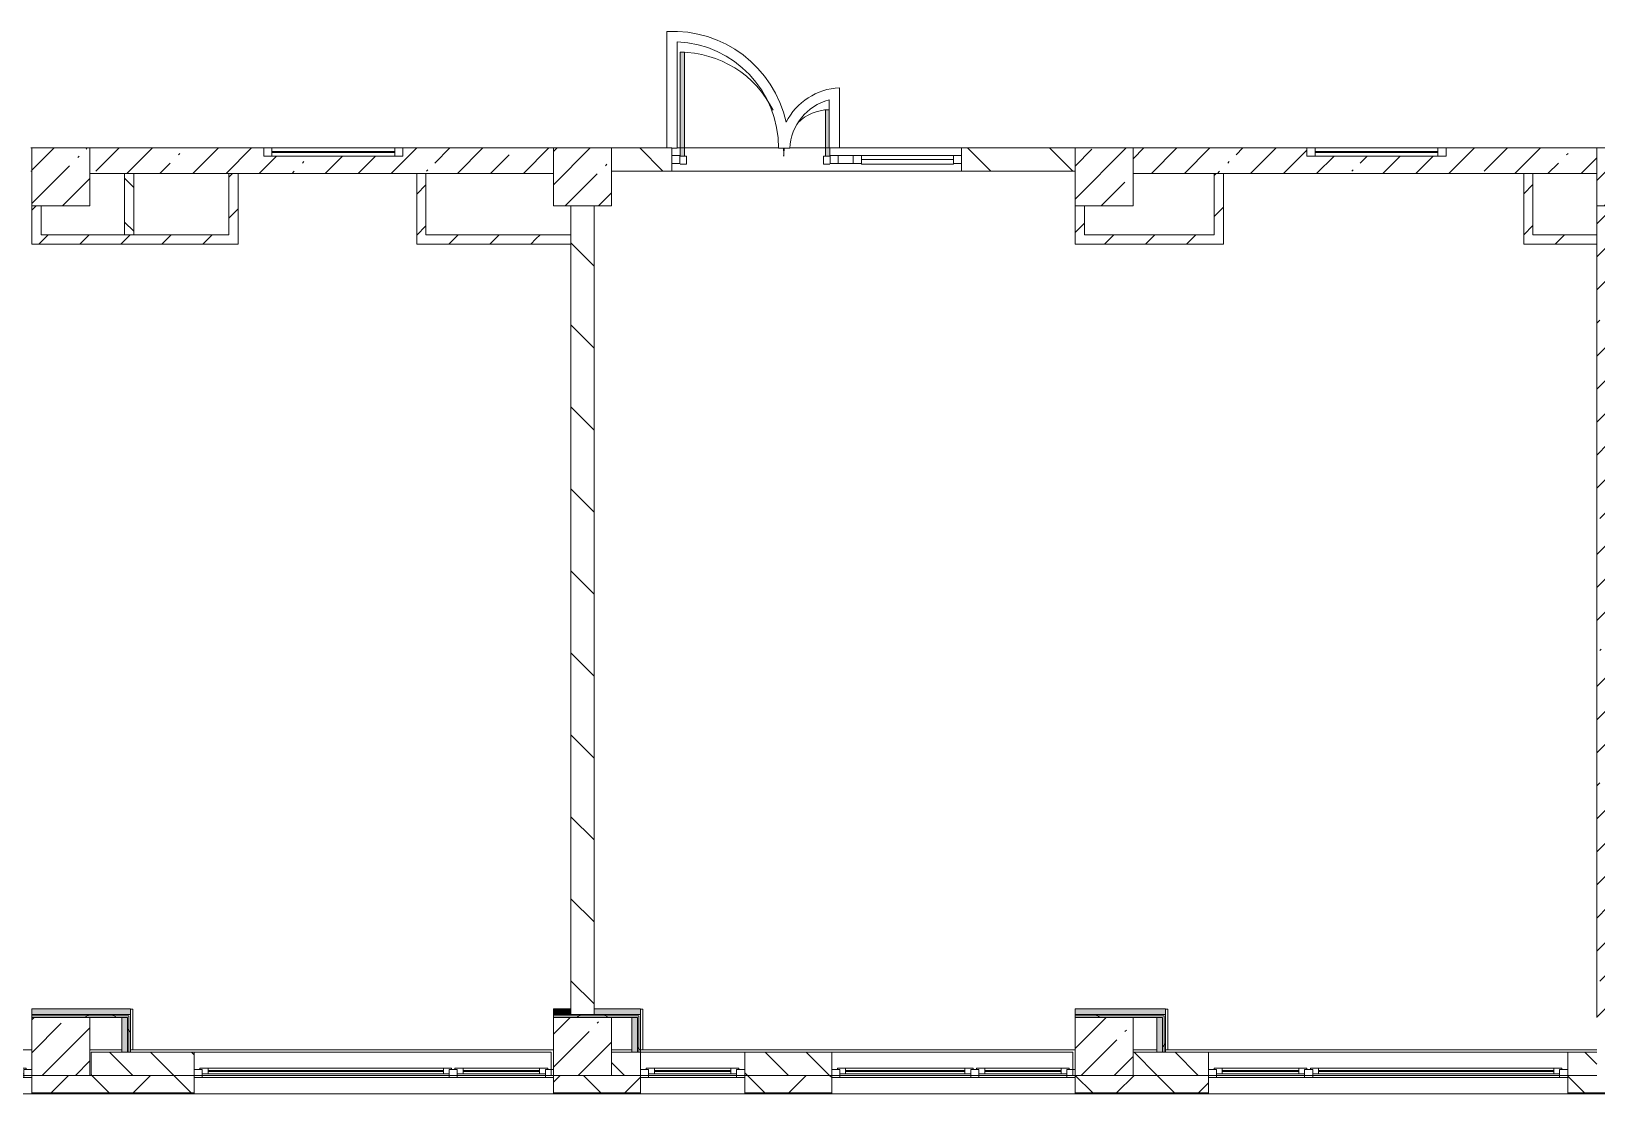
# Model space of a CAD drawing. Header units: millimetres. Extents: x 81609 to 272668, y -8553 to 29000.
# Drawn here: x 197563 to 211068, y -258 to 8906 of the extents above; entities that cross this region are included whole.
import ezdxf

# ---------------------------------------------------------------- set-up
doc = ezdxf.new("R2010")
doc.units = ezdxf.units.MM
for name, color, linetype, lineweight, true_color in [('A-DETL-GENF-5', 7, 'Continuous', 5, 0xaaaaaa), ('A-DOOR-4', 7, 'Continuous', 5, 0xe2e2e2), ('A-DOOR-5', 7, 'Continuous', 5, 0xaaaaaa), ('A-FLOR-1', 7, 'Continuous', 5, 0xaaaaaa), ('I-WALL-1', 7, 'Continuous', 5, 0xe7e7e7), ('I-WALL-2', 7, 'Continuous', 9, 0xe7e7e7), ('I-WALL-5', 7, 'Continuous', 5, 0x787878)]:
    doc.layers.add(name, color=color, linetype=linetype, lineweight=lineweight, true_color=true_color)
for name, color, linetype, lineweight in [('A-GLAZ-3', 7, 'Continuous', 5), ('A-GLAZ-CURT-2', 7, 'Continuous', 5), ('A-GLAZ-CWMG-2', 7, 'Continuous', 5), ('A-WALL', 7, 'Continuous', 9), ('A-WALL-2', 7, 'Continuous', 5), ('I-WALL-3', 7, 'Continuous', 5), ('S-COLS-1', 7, 'Continuous', 5)]:
    doc.layers.add(name, color=color, linetype=linetype, lineweight=lineweight)
pattern_1 = [(45, (145657.99, 0), (-176.7767, 176.7767), [])]
pattern_2 = [(45, (145658, 0), (-285.1231, 285.1231), []), (45, (145943.1, 0), (-285.1231, 285.1231), [504.031, -100.806, 16.764, -84.042])]
pattern_3 = [(135, (145658, 0), (-353.5534, -353.5534), [])]
pattern_4 = [(135, (145657.99, 0), (-176.7767, -176.7767), [])]
pattern_5 = [(45, (145658, 0), (-530.33, 530.33), []), (135, (145658, 0), (-530.33, -530.33), [])]

# ---------------------------------------------------------------- blocks, each defined once
blk = doc.blocks.new('BSC_Колонна _Прямоугольная - 500х500-V197-2_9_3_птичка')
at = {"layer": 'S-COLS-1'}
h = blk.add_hatch(dxfattribs=at)
h.set_pattern_fill('FP_53', color=256, style=0, pattern_type=2)
h.set_pattern_definition([(45, (-52160, -7650), (-285.123, 285.123), []), (45, (-51874.88, -7650), (-285.123, 285.123), [504.031, -100.806, 16.764, -84.042])])
h.paths.add_polyline_path([(-250, -250), (250, -250), (250, 250), (-250, 250)])
for p, q in [((250, 250), (-250, 250)), ((-250, 250), (-250, -250)), ((250, -250), (250, 250)), ((-250, -250), (250, -250))]:
    blk.add_line(p, q, dxfattribs=at)
blk = doc.blocks.new('BSC_Колонна _Прямоугольная - 500х500-V198-2_9_3_птичка')
at = {"layer": 'S-COLS-1'}
h = blk.add_hatch(dxfattribs=at)
h.set_pattern_fill('FP_54', color=256, style=0, pattern_type=2)
h.set_pattern_definition([(45, (-61160, -7650), (-285.1231, 285.1231), []), (45, (-60874.88, -7650), (-285.123, 285.123), [504.031, -100.806, 16.764, -84.042])])
h.paths.add_polyline_path([(-250, -250), (250, -250), (250, 250), (-250, 250)])
for p, q in [((250, 250), (-250, 250)), ((-250, 250), (-250, -250)), ((250, -250), (250, 250)), ((-250, -250), (250, -250))]:
    blk.add_line(p, q, dxfattribs=at)
blk = doc.blocks.new('BSC_Колонна _Прямоугольная - 500х500-V204-2_9_3_птичка')
at = {"layer": 'S-COLS-1'}
h = blk.add_hatch(dxfattribs=at)
h.set_pattern_fill('FP_60', color=256, style=0, pattern_type=2)
h.set_pattern_definition([(45, (-52160, -150), (-285.123, 285.123), []), (45, (-51874.88, -150), (-285.123, 285.123), [504.031, -100.806, 16.764, -84.042])])
h.paths.add_polyline_path([(-250, -250), (250, -250), (250, 250), (-250, 250)])
for p, q in [((250, 250), (-250, 250)), ((-250, 250), (-250, -250)), ((250, -250), (250, 250)), ((-250, -250), (250, -250))]:
    blk.add_line(p, q, dxfattribs=at)
blk = doc.blocks.new('BSC_Колонна _Прямоугольная - 500х500-V205-2_9_3_птичка')
at = {"layer": 'S-COLS-1'}
h = blk.add_hatch(dxfattribs=at)
h.set_pattern_fill('FP_61', color=256, style=0, pattern_type=2)
h.set_pattern_definition([(45, (-61160, -150), (-285.123, 285.123), []), (45, (-60874.88, -150), (-285.123, 285.123), [504.031, -100.806, 16.764, -84.042])])
h.paths.add_polyline_path([(-159, -250), (250, -250), (250, 250), (-250, 250), (-250, -250)])
for p, q in [((250, 250), (-250, 250)), ((-250, 250), (-250, -250)), ((250, -250), (250, 250)), ((-250, -250), (250, -250))]:
    blk.add_line(p, q, dxfattribs=at)
blk = doc.blocks.new('BSC_Колонна _Прямоугольная - 500х500-V209-2_9_3_птичка')
at = {"layer": 'S-COLS-1'}
h = blk.add_hatch(dxfattribs=at)
h.set_pattern_fill('FP_65', color=256, style=0, pattern_type=2)
h.set_pattern_definition([(45, (-65660, -7650), (-285.1231, 285.1231), []), (45, (-65374.88, -7650), (-285.1231, 285.1231), [504.031, -100.806, 16.764, -84.042])])
h.paths.add_polyline_path([(-22, -250), (250, -250), (250, 250), (-250, 250), (-250, -250)])
for p, q in [((250, 250), (-250, 250)), ((-250, 250), (-250, -250)), ((250, -250), (250, 250)), ((-250, -250), (250, -250))]:
    blk.add_line(p, q, dxfattribs=at)
blk = doc.blocks.new('BSC_Колонна _Прямоугольная - 500х500-V227-2_9_3_птичка')
at = {"layer": 'S-COLS-1'}
h = blk.add_hatch(dxfattribs=at)
h.set_pattern_fill('FP_88', color=256, style=0, pattern_type=2)
h.set_pattern_definition([(45, (-56660, -150), (-285.123, 285.123), []), (45, (-56374.88, -150), (-285.123, 285.123), [504.031, -100.806, 16.764, -84.042])])
h.paths.add_polyline_path([(-250, -250), (250, -250), (250, 250), (-250, 250), (-250, 80)])
for p, q in [((250, 250), (-250, 250)), ((-250, 250), (-250, -250)), ((250, -250), (250, 250)), ((-250, -250), (250, -250))]:
    blk.add_line(p, q, dxfattribs=at)
blk = doc.blocks.new('BSC_Колонна _Прямоугольная - 500х500-V228-2_9_3_птичка')
at = {"layer": 'S-COLS-1'}
h = blk.add_hatch(dxfattribs=at)
h.set_pattern_fill('FP_89', color=256, style=0, pattern_type=2)
h.set_pattern_definition([(45, (-56660, -7650), (-285.123, 285.123), []), (45, (-56374.88, -7650), (-285.123, 285.123), [504.031, -100.806, 16.764, -84.042])])
h.paths.add_polyline_path([(-250, -250), (250, -250), (250, 250), (-250, 250), (-250, 100)])
for p, q in [((250, 250), (-250, 250)), ((-250, 250), (-250, -250)), ((250, -250), (250, 250)), ((-250, -250), (250, -250))]:
    blk.add_line(p, q, dxfattribs=at)
blk = doc.blocks.new('120_Окно_СКБ_2Ст - 120_Окно_СКБ_2Ст 3100х2500 _мал_створка слева_-22446080-2_9_3_птичка')
at = {"layer": 'A-GLAZ-3'}
for p, q in [((-1550, -127), (-1550, -57)), ((-1550, -57), (-1480, -57)), ((1550, -57), (-1550, -57)), ((-1480, -127), (-1550, -127)), ((-1550, -127), (-1500, -127)), ((-1480, -127), (-1500, -127)), ((-1500, -127), (-1500, -137)), ((-1480, -57), (-1480, -127)), ((650, -87), (-1480, -87)), ((-1480, -87), (-1480, -127)), ((-1430, -137), (-1430, -87)), ((-1430, -107), (600, -107)), ((600, -117), (-1430, -117)), ((600, -137), (600, -87)), ((650, -127), (650, -57)), ((650, -57), (720, -57)), ((650, -127), (650, -87)), ((720, -127), (650, -127)), ((670, -127), (650, -127)), ((670, -127), (700, -127)), ((670, -137), (670, -127)), ((720, -127), (700, -127)), ((700, -127), (700, -137)), ((720, -57), (720, -127)), ((1480, -87), (720, -87)), ((720, -87), (720, -127)), ((770, -137), (770, -87)), ((770, -107), (1430, -107)), ((1430, -117), (770, -117)), ((1430, -137), (1430, -87)), ((1480, -127), (1480, -57)), ((1480, -57), (1550, -57)), ((1480, -127), (1480, -87)), ((1550, -127), (1480, -127)), ((1500, -127), (1480, -127)), ((1500, -127), (1550, -127)), ((1500, -137), (1500, -127)), ((1550, -57), (1550, -127)), ((-1500, -137), (670, -137)), ((670, -137), (-1500, -137)), ((700, -137), (1500, -137)), ((1500, -137), (700, -137))]:
    blk.add_line(p, q, dxfattribs=at)
blk = doc.blocks.new('120_Окно_СКБ_1Ст - 120_Окно_СКБ_1Ст 900х2500_h_-20664874-2_9_3_птичка')
at = {"layer": 'A-GLAZ-3'}
for p, q in [((-450, -127), (-450, -57)), ((-450, -57), (-380, -57)), ((450, -57), (-450, -57)), ((-380, -127), (-450, -127)), ((-450, -127), (-400, -127)), ((-380, -127), (-400, -127)), ((-400, -127), (-400, -137)), ((-380, -57), (-380, -127)), ((380, -87), (-380, -87)), ((-380, -87), (-380, -127)), ((-330, -137), (-330, -87)), ((-330, -107), (330, -107)), ((330, -117), (-330, -117)), ((330, -137), (330, -87)), ((380, -127), (380, -57)), ((380, -57), (450, -57)), ((380, -127), (380, -87)), ((450, -127), (380, -127)), ((400, -127), (380, -127)), ((400, -127), (450, -127)), ((400, -137), (400, -127)), ((450, -57), (450, -127)), ((-400, -137), (400, -137)), ((400, -137), (-400, -137))]:
    blk.add_line(p, q, dxfattribs=at)
blk = doc.blocks.new('120_Окно_СКБ_2Ст - 120_Окно_СКБ_2Ст 2100х2500 _мал створка СЛЕВА_-22446485-2_9_3_птичка')
at = {"layer": 'A-GLAZ-3'}
for p, q in [((-1050, -127), (-1050, -57)), ((-1050, -57), (-980, -57)), ((1050, -57), (-1050, -57)), ((-980, -127), (-1050, -127)), ((-1050, -127), (-1000, -127)), ((-980, -127), (-1000, -127)), ((-1000, -127), (-1000, -137)), ((-980, -57), (-980, -127)), ((-220, -87), (-980, -87)), ((-980, -87), (-980, -127)), ((-930, -137), (-930, -87)), ((-930, -107), (-270, -107)), ((-270, -117), (-930, -117)), ((-270, -137), (-270, -87)), ((-220, -127), (-220, -57)), ((-220, -57), (-150, -57)), ((-220, -127), (-220, -87)), ((-150, -127), (-220, -127)), ((-200, -127), (-220, -127)), ((-200, -127), (-170, -127)), ((-200, -137), (-200, -127)), ((-150, -127), (-170, -127)), ((-170, -127), (-170, -137)), ((-150, -57), (-150, -127)), ((980, -87), (-150, -87)), ((-150, -87), (-150, -127)), ((-100, -137), (-100, -87)), ((-100, -107), (930, -107)), ((930, -117), (-100, -117)), ((930, -137), (930, -87)), ((980, -127), (980, -57)), ((980, -57), (1050, -57)), ((980, -127), (980, -87)), ((1050, -127), (980, -127)), ((1000, -127), (980, -127)), ((1000, -127), (1050, -127)), ((1000, -137), (1000, -127)), ((1050, -57), (1050, -127)), ((-1000, -137), (-200, -137)), ((-200, -137), (-1000, -137)), ((-170, -137), (1000, -137)), ((1000, -137), (-170, -137))]:
    blk.add_line(p, q, dxfattribs=at)
blk = doc.blocks.new('120_Окно_СКБ_2Ст - 120_Окно_СКБ_2Ст 3100х2500 _мал_ створка слева-2_-V236-2_9_3_птичка')
at = {"layer": 'A-GLAZ-3'}
for p, q in [((-1550, -127), (-1550, -57)), ((-1550, -57), (-1480, -57)), ((1550, -57), (-1550, -57)), ((-1480, -127), (-1550, -127)), ((-1550, -127), (-1500, -127)), ((-1480, -127), (-1500, -127)), ((-1500, -127), (-1500, -137)), ((-1480, -57), (-1480, -127)), ((-720, -87), (-1480, -87)), ((-1480, -87), (-1480, -127)), ((-1430, -137), (-1430, -87)), ((-1430, -107), (-770, -107)), ((-770, -117), (-1430, -117)), ((-770, -137), (-770, -87)), ((-720, -127), (-720, -57)), ((-720, -57), (-650, -57)), ((-720, -127), (-720, -87)), ((-650, -127), (-720, -127)), ((-700, -127), (-720, -127)), ((-700, -127), (-670, -127)), ((-700, -137), (-700, -127)), ((-650, -127), (-670, -127)), ((-670, -127), (-670, -137)), ((-650, -57), (-650, -127)), ((1480, -87), (-650, -87)), ((-650, -87), (-650, -127)), ((-600, -137), (-600, -87)), ((-600, -107), (1430, -107)), ((1430, -117), (-600, -117)), ((1430, -137), (1430, -87)), ((1480, -127), (1480, -57)), ((1480, -57), (1550, -57)), ((1480, -127), (1480, -87)), ((1550, -127), (1480, -127)), ((1500, -127), (1480, -127)), ((1500, -127), (1550, -127)), ((1500, -137), (1500, -127)), ((1550, -57), (1550, -127)), ((-1500, -137), (-700, -137)), ((-700, -137), (-1500, -137)), ((-670, -137), (1500, -137)), ((1500, -137), (-670, -137))]:
    blk.add_line(p, q, dxfattribs=at)
blk = doc.blocks.new('120_Окно_СКБ_2Ст - 120_Окно_СКБ_2Ст 3100х2500 _мал_ створка слева-2_-V237-2_9_3_птичка')
at = {"layer": 'A-GLAZ-3'}
for p, q in [((-1550, -127), (-1550, -57)), ((-1550, -57), (-1480, -57)), ((1550, -57), (-1550, -57)), ((-1480, -127), (-1550, -127)), ((-1550, -127), (-1503, -127)), ((-1480, -127), (-1500, -127)), ((-1500, -127), (-1500, -137)), ((-1480, -57), (-1480, -127)), ((-720, -87), (-1480, -87)), ((-1480, -87), (-1480, -127)), ((-1430, -137), (-1430, -87)), ((-1430, -107), (-770, -107)), ((-770, -117), (-1430, -117)), ((-770, -137), (-770, -87)), ((-720, -127), (-720, -57)), ((-720, -57), (-650, -57)), ((-720, -127), (-720, -87)), ((-650, -127), (-720, -127)), ((-700, -127), (-720, -127)), ((-700, -127), (-670, -127)), ((-700, -137), (-700, -127)), ((-650, -127), (-670, -127)), ((-670, -127), (-670, -137)), ((-650, -57), (-650, -127)), ((1480, -87), (-650, -87)), ((-650, -87), (-650, -127)), ((-600, -137), (-600, -87)), ((-600, -107), (1430, -107)), ((1430, -117), (-600, -117)), ((1430, -137), (1430, -87)), ((1480, -127), (1480, -57)), ((1480, -57), (1550, -57)), ((1480, -127), (1480, -87)), ((1550, -127), (1480, -127)), ((1500, -127), (1480, -127)), ((1500, -127), (1550, -127)), ((1500, -137), (1500, -127)), ((1550, -57), (1550, -127)), ((-1500, -137), (-700, -137)), ((-700, -137), (-1500, -137)), ((-670, -137), (1500, -137)), ((1500, -137), (-670, -137))]:
    blk.add_line(p, q, dxfattribs=at)
blk = doc.blocks.new('120_Окно_СКБ_1Ст - 120_Окно_СКБ_1Ст 400х1200 EI30-24228621-2_9_3_птичка')
at = {"layer": 'A-GLAZ-3'}
for p, q in [((-600, 40), (-600, 110)), ((-600, 110), (-530, 110)), ((600, 110), (-600, 110)), ((-530, 40), (-600, 40)), ((-600, 40), (600, 40)), ((-530, 110), (-530, 40)), ((530, 80), (-530, 80)), ((530, 70), (-530, 70)), ((530, 40), (530, 110)), ((530, 110), (600, 110)), ((600, 40), (530, 40)), ((600, 110), (600, 40))]:
    blk.add_line(p, q, dxfattribs=at)
blk = doc.blocks.new('Прямоугольный импост - 50 x 70 мм-31700031-2_9_3_птичка')
at = {"layer": 'A-GLAZ-CWMG-2'}
for p, q in [((-70, 35), (0, 35)), ((-70, -35), (-70, 35)), ((0, 35), (0, -35)), ((0, -35), (-70, -35))]:
    blk.add_line(p, q, dxfattribs=at)
blk = doc.blocks.new('Дверь_Витражная_остекление_ - ДВН_ДАО_Главный вход_1200 в свету-V347-2_9_3_птичка')
at = {"layer": 'A-DOOR-4'}
for points in [[(-607, 30), (-607, 925), (-647, 925), (-647, 30)], [(647, 30), (647, 100), (639, 100), (639, 430), (607, 430), (607, 30), (639, 30)]]:
    blk.add_hatch(color=256, dxfattribs=at).paths.add_polyline_path(points)
at = {"layer": 'A-DETL-GENF-5'}
for p, q in [((-607, 925), (-647, 925)), ((-647, 925), (-647, 35)), ((-607, 30), (-607, 925)), ((639, 430), (607, 430)), ((607, 430), (607, 30)), ((-647, 30), (-607, 30)), ((-592, 30), (-647, 30)), ((-592, -40), (-592, 30)), ((592, -40), (592, 30)), ((592, 30), (647, 30)), ((607, 30), (647, 30)), ((647, 35), (647, 100)), ((-647, -40), (-592, -40)), ((647, -40), (592, -40))]:
    blk.add_line(p, q, dxfattribs=at)
at = {"layer": 'A-DOOR-5'}
for p, q in [((-647, 925), (-647, 35)), ((647, 100), (647, 35))]:
    blk.add_line(p, q, dxfattribs=at)
for centre, radius, start, end in [((-647, 30), 895, 26.2405, 90), ((647, 30), 400, 91.3229, 133.9937), ((-647, 30), 895, 360, 4.3606), ((647, 30), 400, 170.1518, 180)]:
    blk.add_arc(centre, radius, start, end, dxfattribs=at)
blk = doc.blocks.new('Системная панель - Стемалит - 40мм-32257327-2_9_3_птичка')
at = {"layer": 'A-GLAZ-CURT-2'}
for p, q in [((65, 35), (-65, 35)), ((-65, 35), (-65, -35)), ((65, -35), (65, 35)), ((-65, -35), (65, -35))]:
    blk.add_line(p, q, dxfattribs=at)
blk = doc.blocks.new('Прямоугольный импост - 50 x 70 мм-31687886-2_9_3_птичка')
at = {"layer": 'A-GLAZ-CWMG-2'}
for p, q in [((-35, 35), (35, 35)), ((-35, -35), (-35, 35)), ((35, 35), (35, -35)), ((35, -35), (-35, -35))]:
    blk.add_line(p, q, dxfattribs=at)
blk = doc.blocks.new('Прямоугольный импост - 50 x 70 мм-31701779-2_9_3_птичка')
at = {"layer": 'A-GLAZ-CWMG-2'}
for p, q in [((0, 35), (-70, 35)), ((-70, 35), (-70, -35)), ((0, -35), (0, 35)), ((-70, -35), (0, -35))]:
    blk.add_line(p, q, dxfattribs=at)
blk = doc.blocks.new('Системная панель - Стекло - 40мм-V348-2_9_3_птичка')
at = {"layer": 'A-GLAZ-CURT-2'}
for p, q in [((397.5, 0), (-397.5, 0)), ((-397.5, 0), (-397.5, -40)), ((397.5, -40), (397.5, 0)), ((-397.5, -40), (397.5, -40))]:
    blk.add_line(p, q, dxfattribs=at)
blk = doc.blocks.new('Прямоугольный импост - 50 x 70 мм-31702100-2_9_3_птичка')
at = {"layer": 'A-GLAZ-CWMG-2'}
for p, q in [((-35, 35), (35, 35)), ((-35, -35), (-35, 35)), ((35, 35), (35, -35)), ((35, -35), (-35, -35))]:
    blk.add_line(p, q, dxfattribs=at)
blk = doc.blocks.new('Прямоугольный импост - 50 x 70 мм-31720914-2_9_3_птичка')
at = {"layer": 'A-GLAZ-CWMG-2'}
blk.add_line((6460, 7920), (5665, 7920), dxfattribs=at)

msp = doc.modelspace()

# ---------------------------------------------------------------- hatches: boundary and pattern name
at = {"layer": 'A-WALL-2'}
h = msp.add_hatch(dxfattribs=at)
h.set_pattern_fill('FP_78', color=256, style=0, pattern_type=2)
h.set_pattern_definition(pattern_4)
h.paths.add_polyline_path([(198078, -100), (198968, -100), (198968, 100), (198078, 100)])
h = msp.add_hatch(dxfattribs=at)
h.set_pattern_fill('FP_78', color=256, style=0, pattern_type=2)
h.set_pattern_definition(pattern_4)
h.paths.add_polyline_path([(203718, -100), (204468, -100), (204468, 100), (203718, 100)])
h.paths.add_polyline_path([(202818, -100), (202818, 100), (202568, 100), (202568, -100)])
h = msp.add_hatch(dxfattribs=at)
h.set_pattern_fill('FP_78', color=256, style=0, pattern_type=2)
h.set_pattern_definition(pattern_4)
h.paths.add_polyline_path([(207586.1, -100), (207718, -100), (207718, 100), (207068, 100), (207068, -100)])
h.paths.add_polyline_path([(211068, -100), (211068, 100), (210818, 100), (210818, -100)])
h = msp.add_hatch(dxfattribs=at)
h.set_pattern_fill('FP_68', color=256, style=0, pattern_type=2)
h.set_pattern_definition([(45, (145658, 0), (-353.5534, 353.5534), []), (135, (145658, 0), (-353.5534, -353.5534), [])])
h.paths.add_polyline_path([(221358, -250), (221358, -100), (217218, -100), (217218, -250), (220571.4, -250)])
h.paths.add_polyline_path([(215006.3, -250), (216318, -250), (216318, -100), (212718, -100), (212718, -250), (213151.3, -250)])
h.paths.add_polyline_path([(207586.1, -250), (207718, -250), (207718, -100), (206568, -100), (206568, -250), (206658.6, -250)])
h.paths.add_polyline_path([(202568, -250), (202818, -250), (202818, -100), (202068, -100), (202068, -250), (202484.8, -250)])
h.paths.add_polyline_path([(204468, -250), (204468, -100), (203718, -100), (203718, -250), (203876.1, -250)])
h.paths.add_polyline_path([(210818, -250), (211818, -250), (211818, -100), (210818, -100)])
h.paths.add_polyline_path([(198968, -250), (198968, -100), (197568, -100), (197568, -250), (198310.9, -250)])
h.paths.add_polyline_path([(194468, -250), (194468, -100), (193068, -100), (193068, -250), (193673.3, -250)])
h.paths.add_polyline_path([(190890.8, -250), (190968, -250), (190968, -100), (190594.3, -100), (190594.3, -250)])
h.paths.add_polyline_path([(189068, -250), (189694.3, -250), (189694.3, -100), (188318, -100), (188318, -250), (189035.7, -250)])
h.paths.add_polyline_path([(181548, -250), (181548, -100), (180428, -100), (180428, -250), (181151.8, -250)])
h.paths.add_polyline_path([(184698, -250), (185218, -250), (185218, -100), (183648, -100), (183648, -250), (184398.1, -250)])
h.paths.add_polyline_path([(178833, -250), (179528, -250), (179528, -100), (178668, -100), (178668, -250)])
h.paths.add_polyline_path([(176514.2, -250), (176568, -250), (176568, -100), (174867.7, -100), (174867.7, -250), (176050.4, -250)])
h.paths.add_polyline_path([(167702.8, -250), (168368, -250), (168368, -100), (167268, -100), (167268, -250)])
h.paths.add_polyline_path([(162137.6, -250), (162918, -250), (162918, -100), (161768, -100), (161768, -250)])
h.paths.add_polyline_path([(163818, -250), (164468, -250), (164468, -100), (163818, -100)])
h.paths.add_polyline_path([(170468, -250), (172067.7, -250), (172067.7, -100), (170468, -100)])
h.paths.add_polyline_path([(154218, -250), (154218, -100), (150288, -100), (150288, -250), (153790, -250)])
h.paths.add_polyline_path([(148224.8, -250), (149388, -250), (149388, -100), (145398, -100), (145398, -250), (146369.8, -250)])
h.paths.add_polyline_path([(157318, -250), (158668, -250), (158668, -100), (157318, -100)])
at = {"layer": 'I-WALL-1'}
for points in [[(202218, 425), (202218, 475), (202068, 475), (202068, 425)], [(198393, 100), (198393, 400), (198343, 400), (198343, 100)]]:
    msp.add_hatch(color=256, dxfattribs=at).paths.add_polyline_path(points)
at = {"layer": 'I-WALL-2'}
for points in [[(198418, 425), (198418, 475), (197568, 475), (197568, 425), (198310.9, 425)], [(202818, 425), (202818, 475), (202418, 475), (202418, 425), (202805.5, 425)], [(207348, 425), (207348, 475), (206568, 475), (206568, 425), (206658.6, 425)], [(202793, 100), (202793, 400), (202743, 400), (202743, 100)], [(207323, 100), (207323, 400), (207273, 400), (207273, 100)]]:
    msp.add_hatch(color=256, dxfattribs=at).paths.add_polyline_path(points)
at = {"layer": 'I-WALL-3'}
h = msp.add_hatch(dxfattribs=at)
h.set_pattern_fill('FP_76', color=256, style=0, pattern_type=2)
h.set_pattern_definition(pattern_2)
h.paths.add_polyline_path([(199348, 7680), (202068, 7680), (202068, 7900), (200768, 7900), (200768, 7830), (199568, 7830), (199568, 7900), (198068, 7900), (198068, 7680), (199268, 7680)])
h = msp.add_hatch(dxfattribs=at)
h.set_pattern_fill('FP_79', color=256, style=0, pattern_type=2)
h.set_pattern_definition(pattern_3)
h.paths.add_polyline_path([(206568, 7700), (206568, 7900), (205589, 7900), (205589, 7700), (205731.1, 7700)])
h.paths.add_polyline_path([(202568, 7700), (203089, 7700), (203089, 7900), (202568, 7900), (202568, 7750.3)])
h = msp.add_hatch(dxfattribs=at)
h.set_pattern_fill('FP_76', color=256, style=0, pattern_type=2)
h.set_pattern_definition(pattern_2)
h.paths.add_polyline_path([(210518, 7680), (211068, 7680), (211068, 7900), (209768, 7900), (209768, 7830), (208568, 7830), (208568, 7900), (207068, 7900), (207068, 7680), (210438, 7680)])
h = msp.add_hatch(dxfattribs=at)
h.set_pattern_fill('FP_80', color=256, style=0, pattern_type=2)
h.set_pattern_definition(pattern_1)
h.paths.add_polyline_path([(199348, 7070), (199348, 7680), (199268, 7680), (199268, 7070)])
h = msp.add_hatch(dxfattribs=at)
h.set_pattern_fill('FP_80', color=256, style=0, pattern_type=2)
h.set_pattern_definition(pattern_1)
h.paths.add_polyline_path([(200968, 7070), (200968, 7680), (200888, 7680), (200888, 7070)])
h = msp.add_hatch(dxfattribs=at)
h.set_pattern_fill('FP_80', color=256, style=0, pattern_type=2)
h.set_pattern_definition(pattern_1)
h.paths.add_polyline_path([(207848, 7150), (207848, 7680), (207768, 7680), (207768, 7150)])
h = msp.add_hatch(dxfattribs=at)
h.set_pattern_fill('FP_80', color=256, style=0, pattern_type=2)
h.set_pattern_definition(pattern_1)
h.paths.add_polyline_path([(210518, 7070), (210518, 7680), (210438, 7680), (210438, 7070)])
h = msp.add_hatch(dxfattribs=at)
h.set_pattern_fill('FP_80', color=256, style=0, pattern_type=2)
h.set_pattern_definition(pattern_1)
h.paths.add_polyline_path([(197648, 7150), (197648, 7400), (197568, 7400), (197568, 7150)])
h = msp.add_hatch(dxfattribs=at)
h.set_pattern_fill('FP_79', color=256, style=0, pattern_type=2)
h.set_pattern_definition(pattern_3)
h.paths.add_polyline_path([(202418, 425), (202418, 7400), (202218, 7400), (202218, 425)])
h = msp.add_hatch(dxfattribs=at)
h.set_pattern_fill('FP_80', color=256, style=0, pattern_type=2)
h.set_pattern_definition(pattern_1)
h.paths.add_polyline_path([(206648, 7150), (206648, 7400), (206568, 7400), (206568, 7150)])
h = msp.add_hatch(dxfattribs=at)
h.set_pattern_fill('FP_76', color=256, style=0, pattern_type=2)
h.set_pattern_definition(pattern_2)
h.paths.add_polyline_path([(211068, 400), (211288, 400), (211288, 7400), (211068, 7400), (211068, 808.9)])
h = msp.add_hatch(dxfattribs=at)
h.set_pattern_fill('FP_80', color=256, style=0, pattern_type=2)
h.set_pattern_definition(pattern_1)
h.paths.add_polyline_path([(199268, 7070), (199268, 7150), (197568, 7150), (197568, 7070), (198310.9, 7070)])
h = msp.add_hatch(dxfattribs=at)
h.set_pattern_fill('FP_80', color=256, style=0, pattern_type=2)
h.set_pattern_definition(pattern_1)
h.paths.add_polyline_path([(201916.5, 7070), (201916.5, 7150), (200968, 7150), (200968, 7070)])
h = msp.add_hatch(dxfattribs=at)
h.set_pattern_fill('FP_80', color=256, style=0, pattern_type=2)
h.set_pattern_definition(pattern_1)
h.paths.add_polyline_path([(202218, 7070), (202218, 7150), (201916.5, 7150), (201916.5, 7070), (202021, 7070)])
h = msp.add_hatch(dxfattribs=at)
h.set_pattern_fill('FP_80', color=256, style=0, pattern_type=2)
h.set_pattern_definition(pattern_1)
h.paths.add_polyline_path([(206568, 7070), (207848, 7070), (207848, 7150), (206568, 7150)])
h = msp.add_hatch(dxfattribs=at)
h.set_pattern_fill('FP_80', color=256, style=0, pattern_type=2)
h.set_pattern_definition(pattern_1)
h.paths.add_polyline_path([(211068, 7070), (211068, 7150), (210518, 7150), (210518, 7070)])
h = msp.add_hatch(dxfattribs=at)
h.set_pattern_fill('FP_162', color=256, style=0, pattern_type=2)
h.set_pattern_definition(pattern_5)
h.paths.add_polyline_path([(198405.5, 412.5), (198418, 412.5), (198418, 425), (197568, 425), (197568, 412.5), (198310.9, 412.5)])
h = msp.add_hatch(dxfattribs=at)
h.set_pattern_fill('FP_162', color=256, style=0, pattern_type=2)
h.set_pattern_definition(pattern_5)
h.paths.add_polyline_path([(198405.5, 400), (198405.5, 412.5), (197568, 412.5), (197568, 400), (198393, 400)])
h = msp.add_hatch(dxfattribs=at)
h.set_pattern_fill('FP_162', color=256, style=0, pattern_type=2)
h.set_pattern_definition(pattern_5)
h.paths.add_polyline_path([(198405.5, 100), (198418, 100), (198418, 412.5), (198405.5, 412.5), (198405.5, 230.5)])
h = msp.add_hatch(dxfattribs=at)
h.set_pattern_fill('FP_162', color=256, style=0, pattern_type=2)
h.set_pattern_definition(pattern_5)
h.paths.add_polyline_path([(202418, 412.5), (202418, 425), (202068, 425), (202068, 412.5), (202218, 412.5)])
h = msp.add_hatch(dxfattribs=at)
h.set_pattern_fill('FP_162', color=256, style=0, pattern_type=2)
h.set_pattern_definition(pattern_5)
h.paths.add_polyline_path([(202418, 400), (202418, 412.5), (202068, 412.5), (202068, 400), (202218, 400)])
h = msp.add_hatch(dxfattribs=at)
h.set_pattern_fill('FP_162', color=256, style=0, pattern_type=2)
h.set_pattern_definition(pattern_5)
h.paths.add_polyline_path([(202805.5, 412.5), (202805.5, 425), (202218, 425), (202218, 412.5), (202793, 412.5)])
h = msp.add_hatch(dxfattribs=at)
h.set_pattern_fill('FP_162', color=256, style=0, pattern_type=2)
h.set_pattern_definition(pattern_5)
h.paths.add_polyline_path([(202568, 400), (202793, 400), (202793, 412.5), (202218, 412.5), (202218, 400), (202484.8, 400)])
h = msp.add_hatch(dxfattribs=at)
h.set_pattern_fill('FP_162', color=256, style=0, pattern_type=2)
h.set_pattern_definition(pattern_5)
h.paths.add_polyline_path([(202793, 100), (202805.5, 100), (202805.5, 412.5), (202793, 412.5), (202793, 230.5)])
h = msp.add_hatch(dxfattribs=at)
h.set_pattern_fill('FP_162', color=256, style=0, pattern_type=2)
h.set_pattern_definition(pattern_5)
h.paths.add_polyline_path([(202805.5, 100), (202818, 100), (202818, 425), (202805.5, 425), (202805.5, 230.5)])
h = msp.add_hatch(dxfattribs=at)
h.set_pattern_fill('FP_162', color=256, style=0, pattern_type=2)
h.set_pattern_definition(pattern_5)
h.paths.add_polyline_path([(207335.5, 412.5), (207348, 412.5), (207348, 425), (206568, 425), (206568, 412.5), (206658.6, 412.5)])
h = msp.add_hatch(dxfattribs=at)
h.set_pattern_fill('FP_162', color=256, style=0, pattern_type=2)
h.set_pattern_definition(pattern_5)
h.paths.add_polyline_path([(207335.5, 400), (207335.5, 412.5), (206568, 412.5), (206568, 400), (207323, 400)])
h = msp.add_hatch(dxfattribs=at)
h.set_pattern_fill('FP_162', color=256, style=0, pattern_type=2)
h.set_pattern_definition(pattern_5)
h.paths.add_polyline_path([(207335.5, 100), (207348, 100), (207348, 412.5), (207335.5, 412.5), (207335.5, 230.5)])
h = msp.add_hatch(dxfattribs=at)
h.set_pattern_fill('FP_162', color=256, style=0, pattern_type=2)
h.set_pattern_definition(pattern_5)
h.paths.add_polyline_path([(198405.5, 100), (198405.5, 400), (198393, 400), (198393, 100)])
h = msp.add_hatch(dxfattribs=at)
h.set_pattern_fill('FP_162', color=256, style=0, pattern_type=2)
h.set_pattern_definition(pattern_5)
h.paths.add_polyline_path([(207335.5, 100), (207335.5, 400), (207323, 400), (207323, 100)])
at = {"layer": 'I-WALL-5'}
h = msp.add_hatch(dxfattribs=at)
h.set_pattern_fill('FP_83', color=256, style=0, pattern_type=2)
h.set_pattern_definition([(135, (145658, 0), (-377.171, -377.171), [533.4, -88.9, 17.78, -88.9]), (135, (145658, 376.94), (-377.171, -377.171), []), (50, (145658, 0), (637.6445, -55.7866), [66.675, -733.425]), (355, (145658, 0), (-123.3494, 668.699), [53.34, -586.74]), (100.451, (145711.1, -4.65), (514.299, 612.908), [56.665, -623.315]), (46.184, (145658, 177.8), (948.776, -147.15), [100.012, -1100.137]), (96.636, (145737.05, 165.5), (830.909, 865.997), [84.998, -934.973]), (351.184, (145658, 177.8), (830.918, 865.988), [80.01, -880.11]), (21, (145746.9, 133.35), (530.6506, -357.9283), [66.675, -733.425]), (326, (145746.9, 133.35), (216.308, 644.6585), [53.34, -586.74]), (71.451, (145791.1, 103.5), (746.9596, 286.724), [56.665, -623.315]), (37.5, (145657.99, 0), (10.8105, 295.9426), [16.764, -562.864, 16.764, -578.866, -588.962]), (37.5, (145657.99, 0), (10.8105, 295.9426), [-1175.258, 16.764, -572.198]), (7.5, (145658, 0), (233.8692, 350.6318), [16.764, -322.834, 16.764, -549.529, -224.472]), (7.5, (145658, 0), (233.8692, 350.6318), [-905.891, 16.764, -207.708]), (327.5, (145459.74, 0), (474.5678, -20.0513), [16.764, -205.486, 16.764, -676.656, -920.115]), (327.5, (145459.74, 0), (474.5678, -20.0513), [-915.67, 16.764, -903.351]), (317.5, (145370.84, 0), (518.4522, 88.9934), [16.764, -272.161, 16.764, -443.738, -653.415]), (317.5, (145370.84, 0), (518.4522, 88.9934), [-749.427, 16.764, -636.651])])
h.paths.add_polyline_path([(198448, 7150), (198448, 7680), (198368, 7680), (198368, 7150)])

# ---------------------------------------------------------------- linework, layer by layer
at = {"layer": 'A-FLOR-1'}
for p, q in [((203046.1, 8904.6), (203046.1, 7900)), ((203136.1, 7897), (203136.1, 8815.2)), ((204535, 7900), (204535, 8418.4)), ((204445, 8314.2), (204445, 7900)), ((197558, 7900), (197568, 7900)), ((203089, 7897), (203136.1, 7897)), ((203136.1, 7900), (204008.4, 7900)), ((204008.6, 7897), (204106.5, 7897)), ((204106.9, 7900), (205589, 7900)), ((205589, 7900), (204535, 7900)), ((197568, 7700), (197558, 7700)), ((198418, 470), (198438, 470)), ((198438, 470), (198438, 120)), ((202818, 470), (202838, 470)), ((202838, 470), (202838, 120)), ((207348, 470), (207368, 470)), ((207368, 470), (207368, 120))]:
    msp.add_line(p, q, dxfattribs=at)
for centre, radius, start, end in [((203098.6, 7906), 1000, 12.44956, 93.01125), ((203098.6, 7906), 910, 359.43333, 87.64026), ((204560, 7875), 544, 92.63401, 153.04618), ((204560, 7875), 454, 104.67311, 177.22246)]:
    msp.add_arc(centre, radius, start, end, dxfattribs=at)
at = {"layer": 'A-WALL'}
for p, q in [((199348, 7680), (199268, 7680)), ((200968, 7680), (200888, 7680)), ((207848, 7680), (207768, 7680)), ((210518, 7680), (210438, 7680)), ((198368, 7150), (198448, 7150)), ((202218, 7070), (202218, 7150)), ((211068, 7070), (211068, 7150)), ((198418, 425), (197568, 425)), ((198405.5, 412.5), (197568, 412.5)), ((198405.5, 100), (198405.5, 412.5)), ((202818, 425), (202068, 425)), ((202805.5, 412.5), (202068, 412.5)), ((202218, 425), (202218, 475)), ((202418, 475), (202418, 425)), ((202805.5, 412.5), (202805.5, 100)), ((207348, 425), (206568, 425)), ((207335.5, 412.5), (206568, 412.5)), ((207335.5, 412.5), (207335.5, 100)), ((198393, 400), (198343, 400)), ((198393, 100), (198393, 400)), ((202743, 400), (202793, 400)), ((202793, 400), (202793, 100)), ((207323, 400), (207273, 400)), ((207323, 400), (207323, 100)), ((198078, -100), (198968, -100)), ((202568, -100), (202818, -100)), ((203718, -100), (204468, -100)), ((207068, -100), (207718, -100)), ((210818, -100), (211068, -100)), ((197568, -250), (198968, -250)), ((197568, -253), (198968, -253)), ((202068, -250), (202818, -250)), ((202068, -253), (202818, -253)), ((203718, -250), (204468, -250)), ((203718, -253), (204468, -253)), ((206568, -250), (207718, -250)), ((206568, -253), (207718, -253)), ((210818, -250), (211818, -250)), ((210818, -253), (211818, -253))]:
    msp.add_line(p, q, dxfattribs=at)
at = {"layer": 'A-WALL-2'}
for p, q in [((198078, 100), (198078, -100)), ((198078, 100), (202048, 100)), ((198968, -258), (198968, 100)), ((202048, -100), (202048, 100)), ((202568, 100), (206548, 100)), ((202818, -258), (202818, 100)), ((203718, 100), (203718, -258)), ((204468, -258), (204468, 100)), ((206548, -100), (206548, 100)), ((207068, 100), (211068, 100)), ((207718, -258), (207718, 100)), ((210818, 100), (210818, -258)), ((197568, -100), (197568, -258)), ((198068, -100), (198078, -100)), ((202068, -100), (202068, -258)), ((206568, -100), (206568, -258)), ((207718, -100), (211068, -100)), ((203718, -258), (180428, -258)), ((211818, -258), (203718, -258))]:
    msp.add_line(p, q, dxfattribs=at)
at = {"layer": 'I-WALL-3'}
for p, q in [((199568, 7900), (198068, 7900)), ((202068, 7900), (200768, 7900)), ((203089, 7900), (202568, 7900)), ((203089, 7700), (203089, 7900)), ((203136.1, 7900), (204008.4, 7900)), ((204106.9, 7900), (204445, 7900)), ((205589, 7900), (205589, 7700)), ((205589, 7900), (206568, 7900)), ((208568, 7900), (207068, 7900)), ((211068, 7900), (209768, 7900)), ((206568, 7700), (202568, 7700)), ((198068, 7680), (199268, 7680)), ((198368, 7680), (198368, 7150)), ((198448, 7150), (198448, 7680)), ((199268, 7680), (199268, 7150)), ((199348, 7070), (199348, 7680)), ((199348, 7680), (200888, 7680)), ((200888, 7680), (200888, 7070)), ((200968, 7150), (200968, 7680)), ((200968, 7680), (202068, 7680)), ((207068, 7680), (207768, 7680)), ((207768, 7680), (207768, 7150)), ((207848, 7070), (207848, 7680)), ((207848, 7680), (210438, 7680)), ((210438, 7680), (210438, 7070)), ((210518, 7150), (210518, 7680)), ((210518, 7680), (211068, 7680)), ((197568, 7400), (197568, 7070)), ((197648, 7150), (197648, 7400)), ((202218, 7400), (202218, 7150)), ((202418, 475), (202418, 7400)), ((206568, 7400), (206568, 7070)), ((206648, 7150), (206648, 7400)), ((211068, 7400), (211068, 7150)), ((197568, 7070), (199348, 7070)), ((198368, 7150), (197648, 7150)), ((199268, 7150), (198448, 7150)), ((200888, 7070), (202218, 7070)), ((202218, 7150), (200968, 7150)), ((202218, 7070), (202218, 475)), ((206568, 7070), (207848, 7070)), ((207768, 7150), (206648, 7150)), ((210438, 7070), (211068, 7070)), ((211068, 7150), (210518, 7150)), ((211068, 7070), (211068, 400)), ((198418, 475), (197568, 475)), ((197568, 475), (197568, 400)), ((198418, 100), (198418, 475)), ((202218, 475), (202068, 475)), ((202068, 475), (202068, 400)), ((202818, 475), (202418, 475)), ((202818, 100), (202818, 475)), ((207348, 475), (206568, 475)), ((206568, 475), (206568, 400)), ((207348, 100), (207348, 475)), ((198068, 400), (198343, 400)), ((198343, 400), (198343, 100)), ((202568, 400), (202743, 400)), ((202743, 400), (202743, 100)), ((207068, 400), (207273, 400)), ((207273, 400), (207273, 100)), ((193782.1, 120), (197568, 120)), ((198068, 120), (198343, 120)), ((198417.2, 120), (202068, 120)), ((202568, 120), (202743, 120)), ((202817.2, 120), (206568, 120)), ((207068, 120), (207273, 120)), ((207347.2, 120), (211068, 120)), ((197568, -100), (194468, -100)), ((202068, -100), (198968, -100)), ((203718, -100), (202818, -100)), ((206568, -100), (204468, -100))]:
    msp.add_line(p, q, dxfattribs=at)

# ---------------------------------------------------------------- block references
at = {"layer": 'A-DOOR-5'}
msp.add_blockref('Дверь_Витражная_остекление_ - ДВН_ДАО_Главный вход_1200 в свету-V347-2_9_3_птичка', (203806.5, 7800), dxfattribs=at)
at = {"layer": 'A-GLAZ-3'}
for p in [(200168, 7790), (209168, 7790)]:
    msp.add_blockref('120_Окно_СКБ_1Ст - 120_Окно_СКБ_1Ст 400х1200 EI30-24228621-2_9_3_птичка', p, dxfattribs=at)
at = {"layer": 'A-GLAZ-3', "rotation": 180}
for name, p in [('120_Окно_СКБ_2Ст - 120_Окно_СКБ_2Ст 3100х2500 _мал_ створка слева-2_-V236-2_9_3_птичка', (196018, -175)), ('120_Окно_СКБ_2Ст - 120_Окно_СКБ_2Ст 3100х2500 _мал_ створка слева-2_-V237-2_9_3_птичка', (200518, -175)), ('120_Окно_СКБ_1Ст - 120_Окно_СКБ_1Ст 900х2500_h_-20664874-2_9_3_птичка', (203268, -175)), ('120_Окно_СКБ_2Ст - 120_Окно_СКБ_2Ст 2100х2500 _мал створка СЛЕВА_-22446485-2_9_3_птичка', (205518, -175)), ('120_Окно_СКБ_2Ст - 120_Окно_СКБ_2Ст 3100х2500 _мал_створка слева_-22446080-2_9_3_птичка', (209268, -175))]:
    msp.add_blockref(name, p, dxfattribs=at)
at = {"layer": 'A-GLAZ-CURT-2'}
for name, p in [('Системная панель - Стемалит - 40мм-32257327-2_9_3_птичка', (204589, 7800)), ('Системная панель - Стекло - 40мм-V348-2_9_3_птичка', (205121.5, 7800))]:
    msp.add_blockref(name, p, dxfattribs=at)
at = {"layer": 'A-GLAZ-CWMG-2', "rotation": 180}
msp.add_blockref('Прямоугольный импост - 50 x 70 мм-31701779-2_9_3_птичка', (203089, 7800), dxfattribs=at)
at = {"layer": 'A-GLAZ-CWMG-2', "extrusion": (0, 0, -1), "rotation": 180}
for name, p in [('Прямоугольный импост - 50 x 70 мм-31687886-2_9_3_птичка', (-204489, 7800)), ('Прямоугольный импост - 50 x 70 мм-31702100-2_9_3_птичка', (-204689, 7800)), ('Прямоугольный импост - 50 x 70 мм-31700031-2_9_3_птичка', (-205589, 7800))]:
    msp.add_blockref(name, p, dxfattribs=at)
at = {"layer": 'A-GLAZ-CWMG-2'}
msp.add_blockref('Прямоугольный импост - 50 x 70 мм-31720914-2_9_3_птичка', (199059, -85), dxfattribs=at)
at = {"layer": 'S-COLS-1'}
for name, p in [('BSC_Колонна _Прямоугольная - 500х500-V197-2_9_3_птичка', (197818, 7650)), ('BSC_Колонна _Прямоугольная - 500х500-V228-2_9_3_птичка', (202318, 7650)), ('BSC_Колонна _Прямоугольная - 500х500-V198-2_9_3_птичка', (206818, 7650)), ('BSC_Колонна _Прямоугольная - 500х500-V209-2_9_3_птичка', (211318, 7650)), ('BSC_Колонна _Прямоугольная - 500х500-V204-2_9_3_птичка', (197818, 150)), ('BSC_Колонна _Прямоугольная - 500х500-V227-2_9_3_птичка', (202318, 150)), ('BSC_Колонна _Прямоугольная - 500х500-V205-2_9_3_птичка', (206818, 150))]:
    msp.add_blockref(name, p, dxfattribs=at)

doc.saveas('drawing.dxf')
